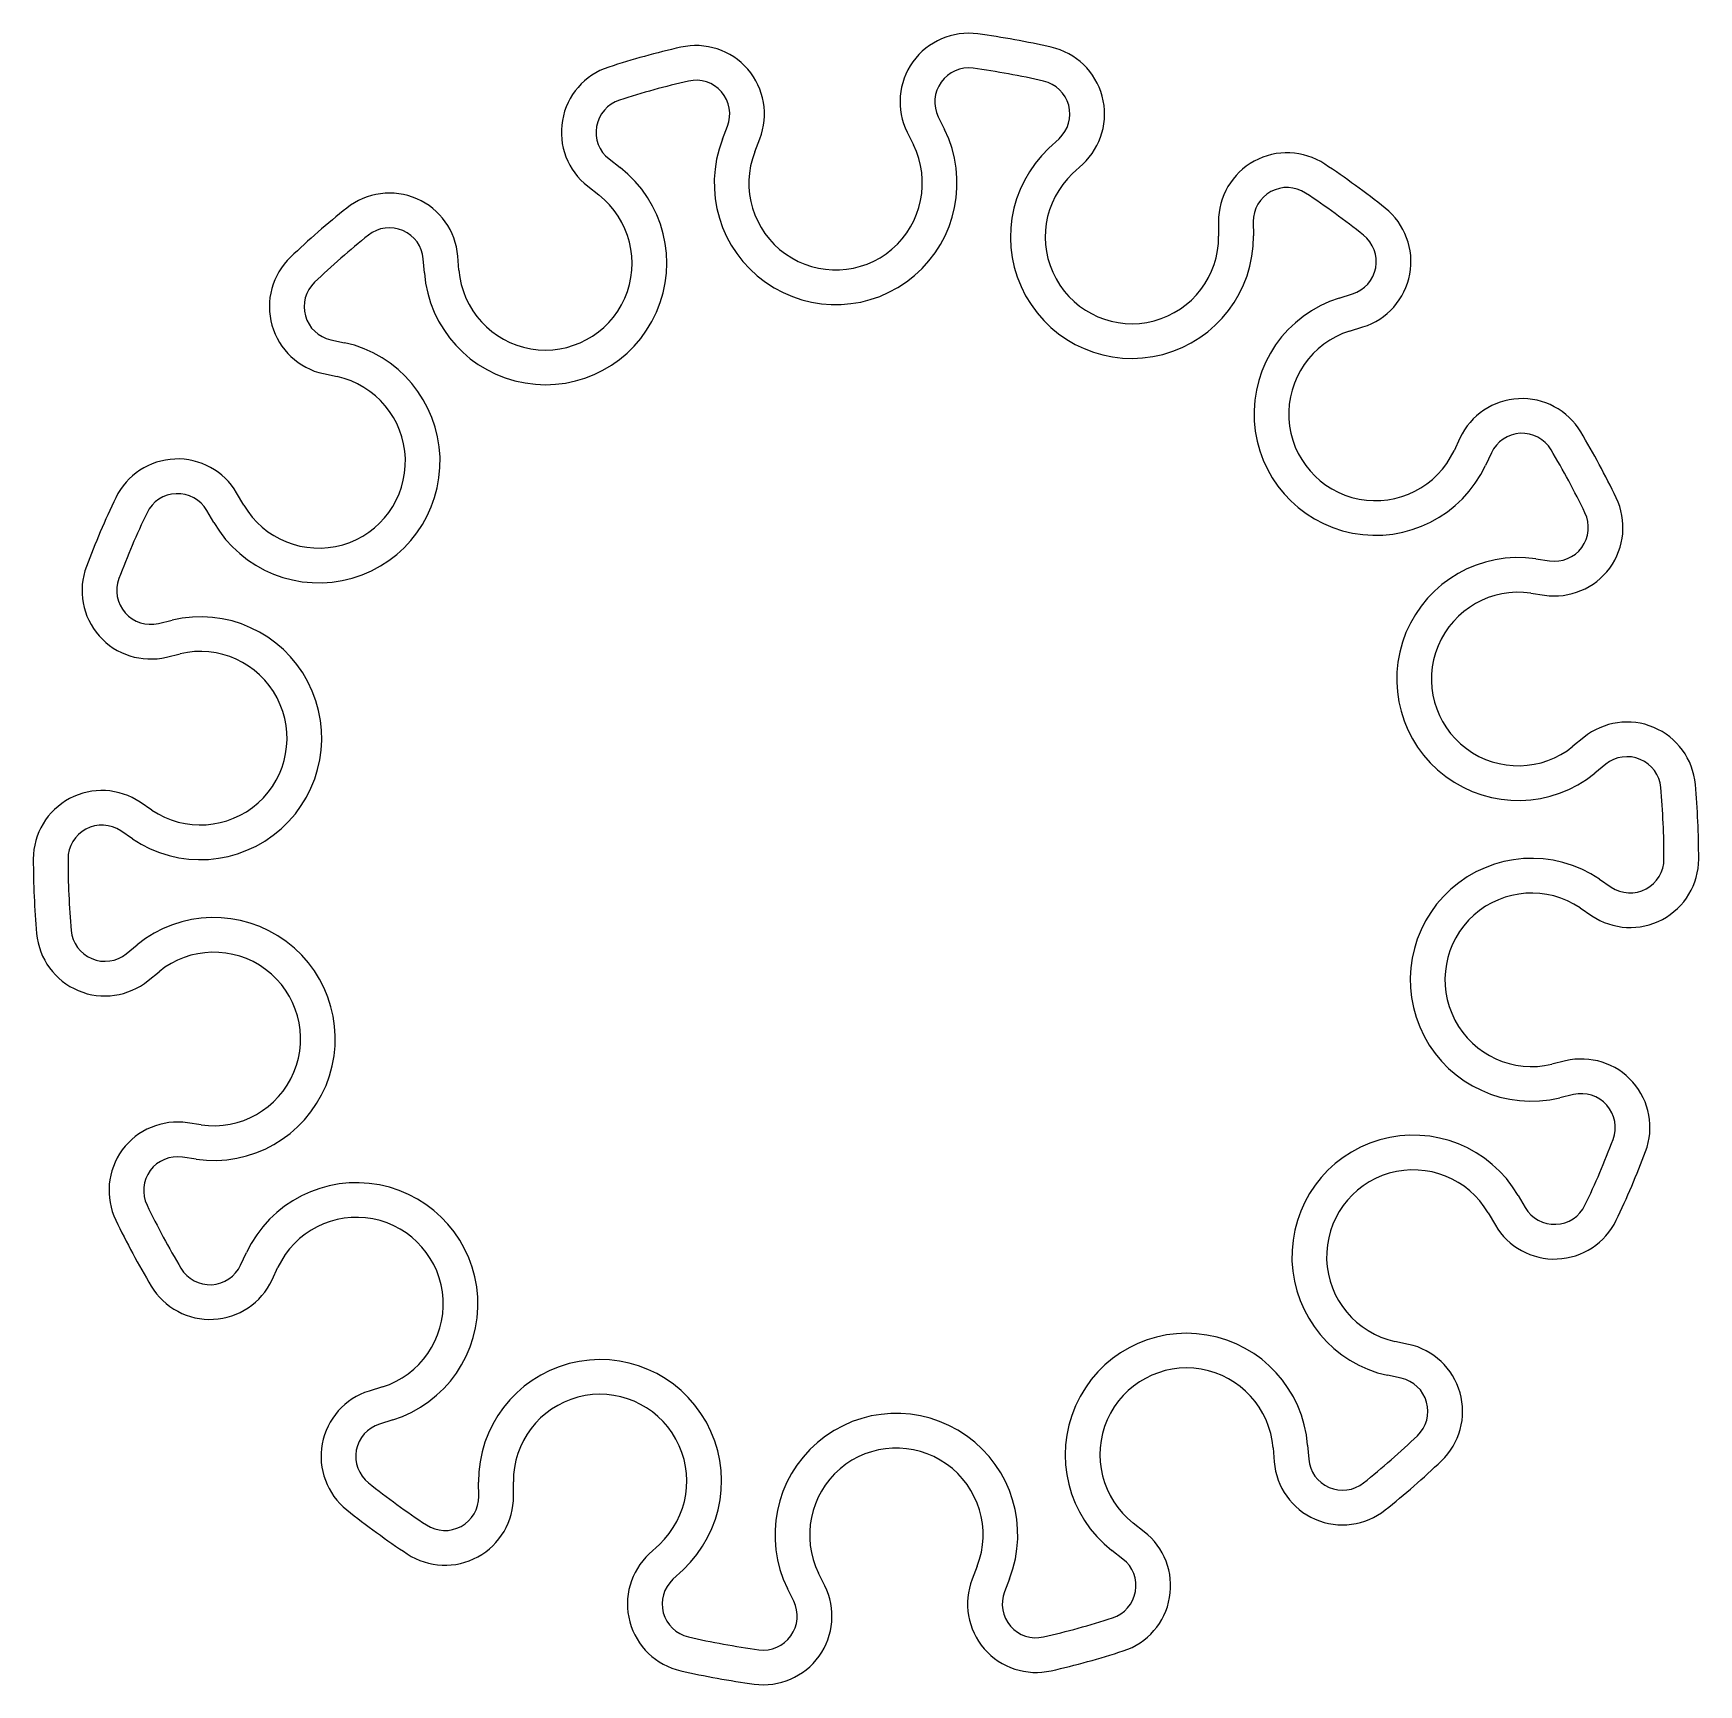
# Model space of a CAD drawing. Header units: metres. Extents: x -24 to 24, y -23.8 to 23.8.
import ezdxf

# ---------------------------------------------------------------- set-up
doc = ezdxf.new("R2010")
doc.units = ezdxf.units.M

msp = doc.modelspace()

# ---------------------------------------------------------------- linework, layer by layer
at = {"layer": 'PARAMETRIX'}
for p, q in [((-4.1386, 20.7445), (-3.9926, 21.1215)), ((2.0832, 21.3943), (2.2624, 21.032)), ((-3.2061, 20.3833), (-3.0601, 20.7603)), ((1.1868, 20.951), (1.366, 20.5887)), ((5.272, 20.4858), (5.5671, 20.7621)), ((-7.4058, 20.1795), (-7.0871, 19.9308)), ((5.9554, 19.7558), (6.2505, 20.0321)), ((-8.021, 19.3912), (-7.7023, 19.1425)), ((10.1596, 18.3613), (10.1639, 17.9571)), ((11.1595, 18.3718), (11.1638, 17.9676)), ((-12.7295, 16.8945), (-12.7615, 17.2975)), ((-11.7326, 16.9737), (-11.7646, 17.3766)), ((13.6384, 16.1697), (14.0241, 16.2906)), ((-15.4279, 14.9679), (-15.0329, 14.8821)), ((13.9374, 15.2154), (14.3231, 15.3363)), ((-15.6402, 13.9906), (-15.2452, 13.9048)), ((17.1201, 12.1348), (16.9486, 11.7688)), ((18.0256, 11.7104), (17.8541, 11.3444)), ((-17.9353, 10.2022), (-18.139, 10.5514)), ((-18.7991, 9.6983), (-19.0028, 10.0475)), ((19.3035, 8.6509), (19.7035, 8.5924)), ((19.1589, 7.6614), (19.5588, 7.603)), ((-20.3944, 6.7917), (-20.0013, 6.8857)), ((-20.1616, 5.8191), (-19.7685, 5.9132)), ((20.6898, 3.505), (20.3765, 3.2496)), ((21.3215, 2.7297), (21.0081, 2.4744)), ((-20.5857, 1.41), (-20.9207, 1.6362)), ((-21.1453, 0.5813), (-21.4803, 0.8075)), ((21.1453, -0.5813), (21.4803, -0.8075)), ((20.5857, -1.41), (20.9207, -1.6362)), ((-21.3215, -2.7297), (-21.0081, -2.4744)), ((-20.6898, -3.505), (-20.3765, -3.2496)), ((20.1616, -5.8191), (19.7685, -5.9132)), ((20.3944, -6.7917), (20.0013, -6.8857)), ((-19.1589, -7.6614), (-19.5588, -7.603)), ((-19.3035, -8.6509), (-19.7035, -8.5924)), ((18.7991, -9.6983), (19.0028, -10.0475)), ((17.9353, -10.2022), (18.139, -10.5514)), ((-18.0256, -11.7104), (-17.8541, -11.3444)), ((-17.1201, -12.1348), (-16.9486, -11.7688)), ((15.6402, -13.9906), (15.2452, -13.9048)), ((-13.9374, -15.2154), (-14.3231, -15.3363)), ((15.4279, -14.9679), (15.0329, -14.8821)), ((-13.6384, -16.1697), (-14.0241, -16.2906)), ((11.7326, -16.9737), (11.7646, -17.3766)), ((12.7295, -16.8945), (12.7615, -17.2975)), ((-11.1595, -18.3718), (-11.1638, -17.9676)), ((-10.1596, -18.3613), (-10.1639, -17.9571)), ((8.021, -19.3912), (7.7023, -19.1425)), ((-5.9554, -19.7558), (-6.2505, -20.0321)), ((7.4058, -20.1795), (7.0871, -19.9308)), ((-5.272, -20.4858), (-5.5671, -20.7621)), ((-1.1868, -20.951), (-1.366, -20.5887)), ((3.2061, -20.3833), (3.0601, -20.7603)), ((-2.0832, -21.3943), (-2.2624, -21.032)), ((4.1386, -20.7445), (3.9926, -21.1215))]:
    msp.add_line(p, q, dxfattribs=at)
for centre, radius, start, end in [((2.9566, 21.8263), 1.9744, 82.2857, 206.3163), ((0, 0), 24, 77.1429, 82.2857), ((0, 0), 24, 102.8571, 108), ((-4.9012, 21.4734), 1.9744, 338.8266, 102.8571), ((4.9012, 21.4734), 1.9744, 313.1123, 77.1429), ((-6.8063, 20.9476), 1.9744, 108, 232.0306), ((2.9566, 21.8263), 0.9744, 82.2857, 206.3163), ((0, 0), 23, 77.1429, 82.2857), ((0, 0), 23, 102.8571, 108), ((-4.9012, 21.4734), 0.9744, 338.8266, 102.8571), ((4.9012, 21.4734), 0.9744, 313.1123, 77.1429), ((-6.8063, 20.9476), 0.9744, 108, 232.0306), ((-0.8749, 19.4804), 3.5, 158.8266, 26.3163), ((-0.8749, 19.4804), 2.5, 158.8266, 26.3163), ((7.664, 17.9308), 3.5, 133.1123, 0.602), ((12.1339, 18.382), 1.9744, 56.5714, 180.602), ((-9.2404, 17.1716), 3.5, 184.5409, 52.0306), ((7.664, 17.9308), 2.5, 133.1123, 0.602), ((0, 0), 24, 51.4286, 56.5714), ((12.1339, 18.382), 0.9744, 56.5714, 180.602), ((0, 0), 24, 128.5714, 133.7143), ((-13.7328, 17.2203), 1.9744, 4.5409, 128.5714), ((-9.2404, 17.1716), 2.5, 184.5409, 52.0306), ((0, 0), 23, 51.4286, 56.5714), ((13.7328, 17.2203), 1.9744, 287.398, 51.4286), ((0, 0), 23, 128.5714, 133.7143), ((-13.7328, 17.2203), 0.9744, 4.5409, 128.5714), ((13.7328, 17.2203), 0.9744, 287.398, 51.4286), ((-15.2211, 15.92), 1.9744, 133.7143, 257.7448), ((-15.2211, 15.92), 0.9744, 133.7143, 257.7448), ((14.6849, 12.8298), 3.5, 107.398, 334.8877), ((-15.7758, 11.4618), 3.5, 210.2552, 77.7448), ((14.6849, 12.8298), 2.5, 107.398, 334.8877), ((-15.7758, 11.4618), 2.5, 210.2552, 77.7448), ((18.9079, 11.2969), 1.9744, 30.8571, 154.8877), ((18.9079, 11.2969), 0.9744, 30.8571, 154.8877), ((0, 0), 24, 25.7143, 30.8571), ((-19.8444, 9.5566), 1.9744, 30.2552, 154.2857), ((0, 0), 23, 25.7143, 30.8571), ((0, 0), 24, 154.2857, 159.4286), ((-19.8444, 9.5566), 0.9744, 30.2552, 154.2857), ((19.8444, 9.5566), 1.9744, 261.6837, 25.7143), ((0, 0), 23, 154.2857, 159.4286), ((19.8444, 9.5566), 0.9744, 261.6837, 25.7143), ((18.7973, 5.1877), 3.5, 81.6837, 309.1734), ((-20.6212, 7.7393), 1.9744, 159.4286, 283.4591), ((-20.6212, 7.7393), 0.9744, 159.4286, 283.4591), ((18.7973, 5.1877), 2.5, 81.6837, 309.1734), ((-19.1866, 3.4819), 3.5, 235.9694, 103.4591), ((-19.1866, 3.4819), 2.5, 235.9694, 103.4591), ((21.937, 1.9744), 1.9744, 5.1429, 129.1734), ((21.937, 1.9744), 0.9744, 5.1429, 129.1734), ((-22.0256, 0), 1.9744, 55.9694, 180), ((0, 0), 23, 360, 5.1429), ((0, 0), 24, 360, 5.1429), ((-22.0256, 0), 0.9744, 55.9694, 180), ((0, 0), 24, 180, 185.1429), ((0, 0), 23, 180, 185.1429), ((19.1866, -3.4819), 3.5, 55.9694, 283.4591), ((22.0256, 0), 1.9744, 235.9694, 360), ((22.0256, 0), 0.9744, 235.9694, 0), ((19.1866, -3.4819), 2.5, 55.9694, 283.4591), ((-18.7973, -5.1877), 3.5, 261.6837, 129.1734), ((-21.937, -1.9744), 1.9744, 185.1429, 309.1734), ((-21.937, -1.9744), 0.9744, 185.1429, 309.1734), ((-18.7973, -5.1877), 2.5, 261.6837, 129.1734), ((20.6212, -7.7393), 1.9744, 339.4286, 103.4591), ((20.6212, -7.7393), 0.9744, 339.4286, 103.4591), ((-19.8444, -9.5566), 1.9744, 81.6837, 205.7143), ((15.7758, -11.4618), 3.5, 30.2552, 257.7448), ((0, 0), 23, 334.2857, 339.4286), ((-19.8444, -9.5566), 0.9744, 81.6837, 205.7143), ((0, 0), 24, 334.2857, 339.4286), ((15.7758, -11.4618), 2.5, 30.2552, 257.7448), ((-14.6849, -12.8298), 3.5, 287.398, 154.8877), ((0, 0), 23, 205.7143, 210.8571), ((19.8444, -9.5566), 0.9744, 210.2552, 334.2857), ((0, 0), 24, 205.7143, 210.8571), ((-14.6849, -12.8298), 2.5, 287.398, 154.8877), ((19.8444, -9.5566), 1.9744, 210.2552, 334.2857), ((-18.9079, -11.2969), 0.9744, 210.8571, 334.8877), ((-18.9079, -11.2969), 1.9744, 210.8571, 334.8877), ((9.2404, -17.1716), 3.5, 4.5409, 232.0306), ((15.2211, -15.92), 1.9744, 313.7143, 77.7448), ((-7.664, -17.9308), 3.5, 313.1123, 180.602), ((9.2404, -17.1716), 2.5, 4.5409, 232.0306), ((-13.7328, -17.2203), 1.9744, 107.398, 231.4286), ((15.2211, -15.92), 0.9744, 313.7143, 77.7448), ((-7.664, -17.9308), 2.5, 313.1123, 180.602), ((-13.7328, -17.2203), 0.9744, 107.398, 231.4286), ((0.8749, -19.4804), 3.5, 338.8266, 206.3163), ((0, 0), 23, 308.5714, 313.7143), ((0.8749, -19.4804), 2.5, 338.8266, 206.3163), ((13.7328, -17.2203), 1.9744, 184.5409, 308.5714), ((13.7328, -17.2203), 0.9744, 184.5409, 308.5714), ((0, 0), 24, 308.5714, 313.7143), ((0, 0), 23, 231.4286, 236.5714), ((-12.1339, -18.382), 1.9744, 236.5714, 0.602), ((-12.1339, -18.382), 0.9744, 236.5714, 0.602), ((0, 0), 24, 231.4286, 236.5714), ((6.8063, -20.9476), 1.9744, 288, 52.0306), ((-4.9012, -21.4734), 1.9744, 133.1123, 257.1429), ((6.8063, -20.9476), 0.9744, 288, 52.0306), ((-4.9012, -21.4734), 0.9744, 133.1123, 257.1429), ((-2.9566, -21.8263), 1.9744, 262.2857, 26.3163), ((4.9012, -21.4734), 1.9744, 158.8266, 282.8571), ((-2.9566, -21.8263), 0.9744, 262.2857, 26.3163), ((4.9012, -21.4734), 0.9744, 158.8266, 282.8571), ((0, 0), 23, 282.8571, 288), ((0, 0), 23, 257.1429, 262.2857), ((0, 0), 24, 282.8571, 288), ((0, 0), 24, 257.1429, 262.2857)]:
    msp.add_arc(centre, radius, start, end, dxfattribs=at)

doc.saveas('drawing.dxf')
